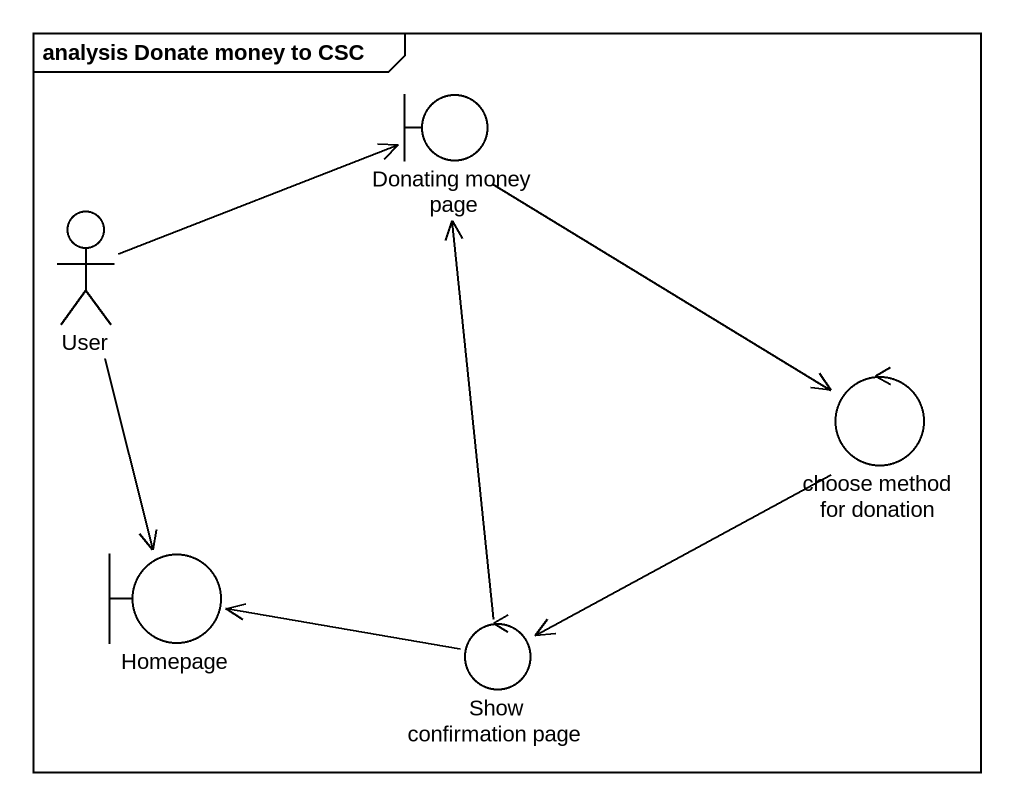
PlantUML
@startuml
mainframe analysis Donate money to CSC
boundary "Donating money page" as Donating_money_page
actor User
control "choose method for donation" as choose_method_for_donation
boundary Homepage
control "Show confirmation page" as Show_confirmation_page
Donating_money_page --> choose_method_for_donation
User -right-> Donating_money_page
User --> Homepage
choose_method_for_donation --> Show_confirmation_page
Show_confirmation_page -up-> Donating_money_page
Show_confirmation_page -left-> Homepage
@enduml
